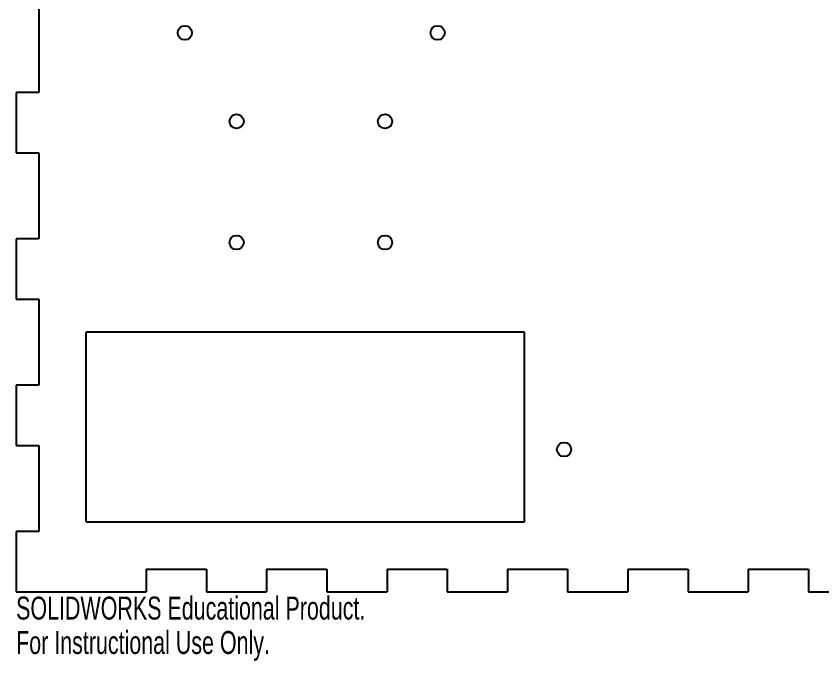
# Model space of a CAD drawing. Header units: millimetres. Extents: x -15 to 281, y -144 to 130.
# Drawn here: x -14.8 to 155.2, y -144.3 to -8.4 of the extents above; entities that cross this region are included whole.
import ezdxf

# ---------------------------------------------------------------- set-up
doc = ezdxf.new("R2010")
doc.units = ezdxf.units.MM
doc.styles.add('SLDTEXTSTYLE0', font='TXT', dxfattribs={"width": 0.7})

msp = doc.modelspace()

# ---------------------------------------------------------------- linework, layer by layer
at = {"color": 7, "linetype": 'Continuous', "lineweight": 25}
for p, q in [((-10, -6.35), (-10, -24.5)), ((-14.76, -24.5), (-14.76, -37.2)), ((-10, -24.5), (-14.76, -24.5)), ((-14.76, -37.2), (-10, -37.2)), ((-10, -37.2), (-10, -55.35)), ((-14.76, -55.35), (-14.76, -68.06)), ((-10, -55.35), (-14.76, -55.35)), ((-14.76, -68.06), (-10, -68.06)), ((-10, -68.06), (-10, -86.21)), ((92.5, -75), (0, -75)), ((0, -115), (0, -75)), ((92.5, -115), (92.5, -75)), ((-14.76, -86.21), (-14.76, -98.91)), ((-10, -86.21), (-14.76, -86.21)), ((-14.76, -98.91), (-10, -98.91)), ((-10, -98.91), (-10, -117.06)), ((0, -115), (92.5, -115)), ((-14.76, -117.06), (-14.76, -129.76)), ((-10, -117.06), (-14.76, -117.06)), ((12.7, -125), (25.4, -125)), ((12.7, -125), (12.7, -129.76)), ((25.4, -125), (25.4, -129.76)), ((38.1, -125), (50.8, -125)), ((38.1, -125), (38.1, -129.76)), ((50.8, -125), (50.8, -129.76)), ((63.5, -125), (76.2, -125)), ((63.5, -125), (63.5, -129.76)), ((76.2, -125), (76.2, -129.76)), ((88.9, -125), (101.6, -125)), ((88.9, -125), (88.9, -129.76)), ((101.6, -125), (101.6, -129.76)), ((114.3, -125), (127, -125)), ((114.3, -125), (114.3, -129.76)), ((127, -125), (127, -129.76)), ((139.7, -125), (152.4, -125)), ((139.7, -125), (139.7, -129.76)), ((152.4, -125), (152.4, -129.76)), ((-14.76, -129.76), (0, -129.76)), ((0, -129.76), (12.7, -129.76)), ((0, -129.76), (0, -129.76)), ((25.4, -129.76), (38.1, -129.76)), ((50.8, -129.76), (63.5, -129.76)), ((76.2, -129.76), (88.9, -129.76)), ((101.6, -129.76), (114.3, -129.76)), ((127, -129.76), (139.7, -129.76)), ((152.4, -129.76), (165.1, -129.76))]:
    msp.add_line(p, q, dxfattribs=at)
for centre in [(20.83, -11.88), (74.17, -11.88), (31.75, -30.56), (63.07, -30.56), (31.75, -56.11), (63.07, -56.11), (100.85, -99.76)]:
    msp.add_circle(centre, 1.5, dxfattribs=at)

# ---------------------------------------------------------------- texts
at = {"color": 7, "linetype": 'Continuous', "char_height": 4.8336, "attachment_point": 1, "style": 'SLDTEXTSTYLE0'}
for s, insert in [('SOLIDWORKS Educational Product.', (-14.76, -130.78)), ('For Instructional Use Only.', (-14.76, -138.03))]:
    msp.add_mtext(s, dxfattribs=dict(at, insert=insert))

doc.saveas('drawing.dxf')
